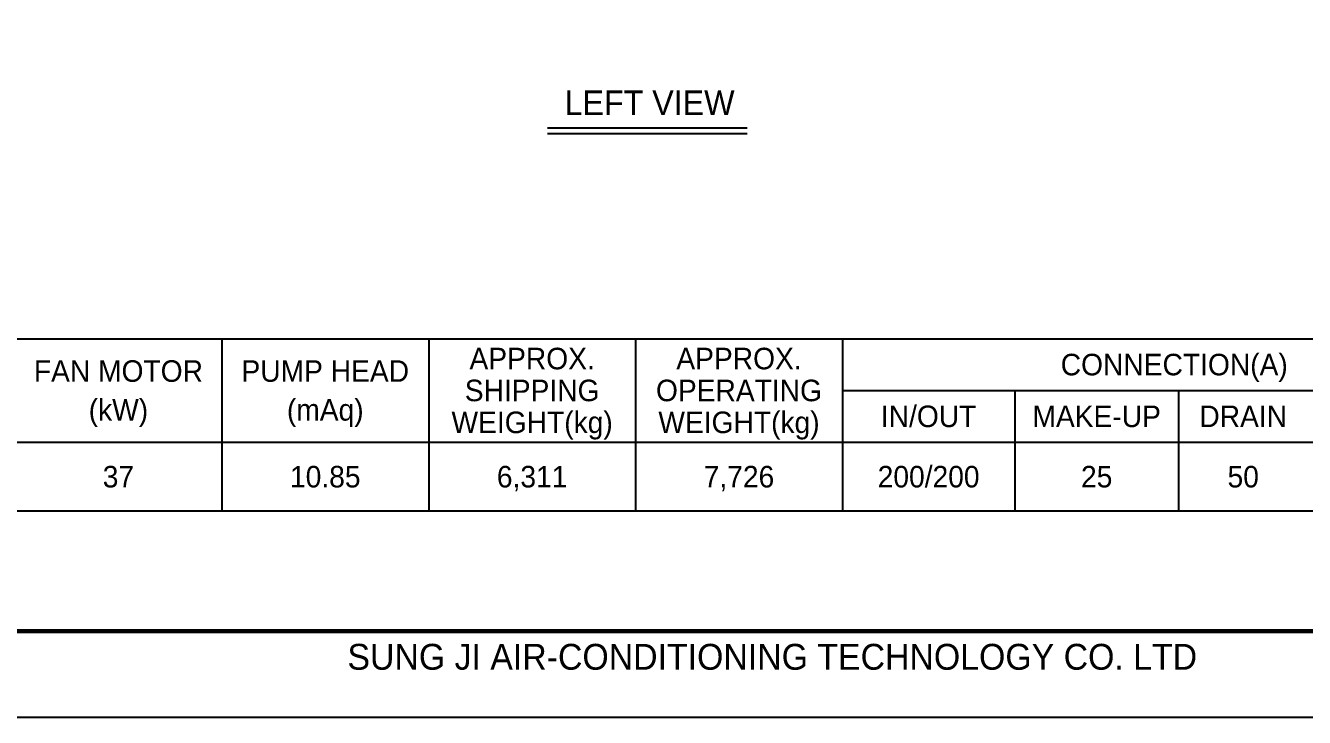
# Model space of a CAD drawing. Header units: millimetres. Extents: x -661502 to 32907, y -140885 to 22606.
# Drawn here: x 11350 to 21737, y 1811 to 7428 of the extents above; entities that cross this region are included whole.
import ezdxf
from ezdxf.enums import TextEntityAlignment as Align

# ---------------------------------------------------------------- set-up
doc = ezdxf.new("R2010")
doc.units = ezdxf.units.MM
for name, color, linetype in [('냉각탑_box', 1, 'Continuous'), ('냉각탑_form', 1, 'Continuous'), ('냉각탑_text', 3, 'Continuous')]:
    doc.layers.add(name, color=color, linetype=linetype)
doc.styles.add('돋움', font='Dotum.ttf')

msp = doc.modelspace()

# ---------------------------------------------------------------- linework, layer by layer
at = {"layer": 'Defpoints'}
msp.add_lwpolyline([(3499.6, 22606.2), (32906.8, 22606.2), (32906.8, 1811.2), (3499.6, 1811.2)], close=True, dxfattribs=at)
at = {"layer": '냉각탑_box'}
for p, q in [((15588.1, 6598.7), (17211.5, 6598.7)), ((15588.1, 6552), (17211.5, 6552)), ((12944.4, 4885.6), (12944.4, 3485.6)), ((14624.4, 4885.6), (14624.4, 3485.6)), ((16304.4, 4885.6), (16304.4, 3485.6)), ((17984.4, 4885.6), (17984.4, 3485.6)), ((17984.4, 4465.6), (23374.4, 4465.6)), ((19384.4, 4465.6), (19384.4, 3485.6)), ((20714.4, 4465.6), (20714.4, 3485.6)), ((8324.4, 4045.6), (23374.4, 4045.6))]:
    msp.add_line(p, q, dxfattribs=at)
msp.add_lwpolyline([(8324.4, 4885.6), (23374.4, 4885.6), (23374.4, 3485.6), (8324.4, 3485.6)], close=True, dxfattribs=at)
at = {"layer": '냉각탑_form', "const_width": 35}
msp.add_lwpolyline([(4199.8, 21906.1), (4199.8, 2511.3), (32206.7, 2511.3), (32206.7, 21906.1)], close=True, dxfattribs=at)

# ---------------------------------------------------------------- texts
at = {"layer": '냉각탑_form', "style": '돋움'}
msp.add_text('SUNG JI AIR-CONDITIONING TECHNOLOGY CO. LTD', height=210.051, dxfattribs=at).set_placement((13964.5, 2198.2))
at = {"layer": '냉각탑_text', "style": '돋움'}
for s, height, p in [('LEFT VIEW', 199.97, (16418, 6800.9)), ('APPROX.', 175, (15464.4, 4724.6)), ('APPROX.', 175, (17144.4, 4724.6)), ('FAN MOTOR', 175, (12104.4, 4623.1)), ('PUMP HEAD', 175, (13784.4, 4623.1)), ('CONNECTION(A)', 175, (20679.4, 4675.6)), ('SHIPPING', 175, (15464.4, 4465.6)), ('OPERATING', 175, (17144.4, 4465.6)), ('(kW)', 175, (12104.4, 4308.1)), ('(mAq)', 175, (13784.4, 4308.1)), ('WEIGHT(kg)', 175, (15464.4, 4206.6)), ('WEIGHT(kg)', 175, (17144.4, 4206.6)), ('IN/OUT', 175, (18684.4, 4255.6)), ('MAKE-UP', 175, (20049.4, 4255.6)), ('DRAIN', 175, (21239.4, 4255.6)), ('37', 175, (12104.4, 3765.6)), ('10.85', 175, (13784.4, 3765.6)), ('6,311', 175, (15464.4, 3765.6)), ('7,726', 175, (17144.4, 3765.6)), ('200/200', 175, (18684.4, 3765.6)), ('25', 175, (20049.4, 3765.6)), ('50', 175, (21239.4, 3765.6))]:
    msp.add_text(s, height=height, dxfattribs=at).set_placement(p, align=Align.MIDDLE_CENTER)

doc.saveas('drawing.dxf')
